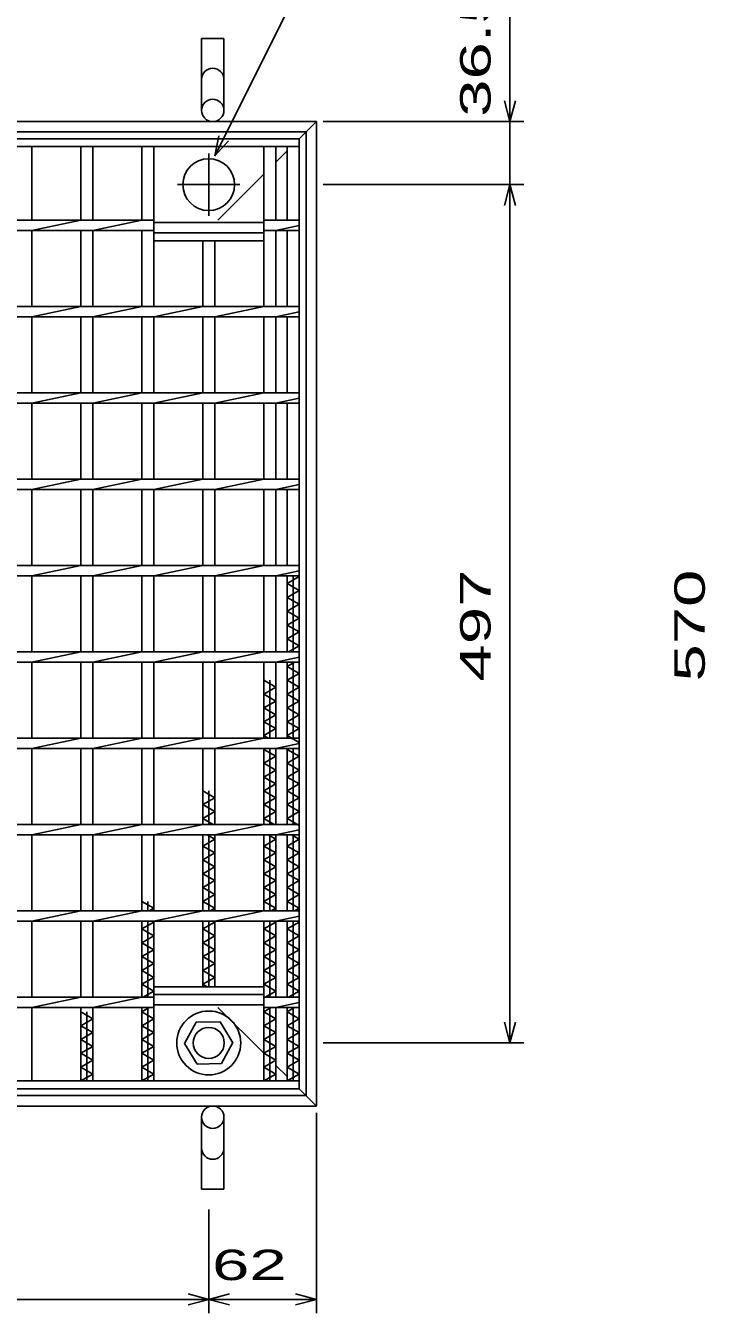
# Model space of a CAD drawing. Units: millimetres, scale not verified. Extents: x -1456 to 1385, y -1026 to 843.
# Drawn here: x -563 to -170, y -286 to 459 of the extents above; entities that cross this region are included whole.
import ezdxf
from ezdxf.enums import TextEntityAlignment as Align

# ---------------------------------------------------------------- set-up
doc = ezdxf.new("R2010")
doc.units = ezdxf.units.MM
doc.header["$LTSCALE"] = 8
doc.linetypes.add('CHAIN', pattern=[18.5, 12, -1.5, 3.5, -1.5])
doc.linetypes.add('DASHED', pattern=[7.5, 6, -1.5])
for name, color, linetype, lineweight in [('16', 3, 'Continuous', 25), ('19', 6, 'Continuous', 25), ('22', 4, 'Continuous', 25)]:
    doc.layers.add(name, color=color, linetype=linetype, lineweight=lineweight)
doc.styles.add('ベクトル', font='')
doc.styles.get('ベクトル').set_extended_font_data('ベクトル')

msp = doc.modelspace()

# ---------------------------------------------------------------- linework, layer by layer
at = {"layer": '16'}
for p, q in [((-955, 393.5), (-405, 393.5)), ((-405, 389), (-955, 389)), ((-566.7, 389), (-559.7, 389)), ((-559.7, 346.5), (-559.7, 389)), ((-531.4, 346.5), (-531.4, 389)), ((-531.4, 389), (-524.4, 389)), ((-524.4, 346.5), (-524.4, 389)), ((-496.1, 346.5), (-496.1, 389)), ((-496.1, 389), (-489.1, 389)), ((-489.1, 346.5), (-489.1, 389)), ((-460.8, 389), (-453.8, 389)), ((-425.5, 346.5), (-425.5, 389)), ((-425.5, 389), (-418.5, 389)), ((-418.5, 346.5), (-418.5, 389)), ((-412, 346.5), (-412, 389)), ((-412, 389), (-405, 389)), ((-405, 393.5), (-405, 389)), ((-405, -152), (-405, 389)), ((-849.1, 346.5), (-489.1, 346.5)), ((-559.7, 340.5), (-531.4, 346.5)), ((-524.4, 340.5), (-496.1, 346.5)), ((-489.1, 346.5), (-489.1, 340.5)), ((-489.1, 345), (-425.5, 345)), ((-425.5, 346.5), (-405, 346.5)), ((-425.5, 346.5), (-425.5, 340.5)), ((-418.5, 340.5), (-405, 343.362)), ((-405, 340.5), (-405, 346.5)), ((-849.1, 340.5), (-489.1, 340.5)), ((-559.7, 296.5), (-559.7, 340.5)), ((-531.4, 296.5), (-531.4, 340.5)), ((-524.4, 296.5), (-524.4, 340.5)), ((-496.1, 296.5), (-496.1, 340.5)), ((-489.1, 296.5), (-489.1, 340.5)), ((-489.1, 339), (-425.5, 339)), ((-489.1, 334.5), (-489.1, 339)), ((-425.5, 340.5), (-405, 340.5)), ((-425.5, 296.5), (-425.5, 340.5)), ((-425.5, 334.5), (-425.5, 339)), ((-418.5, 296.5), (-418.5, 340.5)), ((-412, 296.5), (-412, 340.5)), ((-489.1, 334.5), (-425.5, 334.5)), ((-460.8, 296.5), (-460.8, 334.5)), ((-453.8, 296.5), (-453.8, 334.5)), ((-955, 296.5), (-405, 296.5)), ((-559.7, 290.5), (-531.4, 296.5)), ((-524.4, 290.5), (-496.1, 296.5)), ((-489.1, 290.5), (-460.8, 296.5)), ((-453.8, 290.5), (-425.5, 296.5)), ((-418.5, 290.5), (-405, 293.362)), ((-405, 290.5), (-405, 296.5)), ((-955, 290.5), (-405, 290.5)), ((-559.7, 246.5), (-559.7, 290.5)), ((-531.4, 246.5), (-531.4, 290.5)), ((-524.4, 246.5), (-524.4, 290.5)), ((-496.1, 246.5), (-496.1, 290.5)), ((-489.1, 246.5), (-489.1, 290.5)), ((-460.8, 246.5), (-460.8, 290.5)), ((-453.8, 246.5), (-453.8, 290.5)), ((-425.5, 246.5), (-425.5, 290.5)), ((-418.5, 246.5), (-418.5, 290.5)), ((-412, 246.5), (-412, 290.5)), ((-955, 246.5), (-405, 246.5)), ((-559.7, 240.5), (-531.4, 246.5)), ((-524.4, 240.5), (-496.1, 246.5)), ((-489.1, 240.5), (-460.8, 246.5)), ((-453.8, 240.5), (-425.5, 246.5)), ((-405, 240.5), (-405, 246.5)), ((-955, 240.5), (-405, 240.5)), ((-559.7, 196.5), (-559.7, 240.5)), ((-531.4, 196.5), (-531.4, 240.5)), ((-524.4, 196.5), (-524.4, 240.5)), ((-496.1, 196.5), (-496.1, 240.5)), ((-489.1, 196.5), (-489.1, 240.5)), ((-460.8, 196.5), (-460.8, 240.5)), ((-453.8, 196.5), (-453.8, 240.5)), ((-425.5, 196.5), (-425.5, 240.5)), ((-418.5, 240.5), (-405, 243.362)), ((-418.5, 196.5), (-418.5, 240.5)), ((-412, 196.5), (-412, 240.5)), ((-955, 196.5), (-405, 196.5)), ((-559.7, 190.5), (-531.4, 196.5)), ((-524.4, 190.5), (-496.1, 196.5)), ((-489.1, 190.5), (-460.8, 196.5)), ((-453.8, 190.5), (-425.5, 196.5)), ((-405, 190.5), (-405, 196.5)), ((-955, 190.5), (-405, 190.5)), ((-559.7, 146.5), (-559.7, 190.5)), ((-531.4, 146.5), (-531.4, 190.5)), ((-524.4, 146.5), (-524.4, 190.5)), ((-496.1, 146.5), (-496.1, 190.5)), ((-489.1, 146.5), (-489.1, 190.5)), ((-460.8, 146.5), (-460.8, 190.5)), ((-453.8, 146.5), (-453.8, 190.5)), ((-425.5, 146.5), (-425.5, 190.5)), ((-418.5, 190.5), (-405, 193.362)), ((-418.5, 146.5), (-418.5, 190.5)), ((-412, 146.5), (-412, 190.5)), ((-955, 146.5), (-405, 146.5)), ((-559.7, 140.5), (-531.4, 146.5)), ((-524.4, 140.5), (-496.1, 146.5)), ((-489.1, 140.5), (-460.8, 146.5)), ((-453.8, 140.5), (-425.5, 146.5)), ((-418.5, 140.5), (-405, 143.362)), ((-405, 140.5), (-405, 146.5)), ((-955, 140.5), (-405, 140.5)), ((-559.7, 96.5), (-559.7, 140.5)), ((-531.4, 96.5), (-531.4, 140.5)), ((-524.4, 96.5), (-524.4, 140.5)), ((-496.1, 96.5), (-496.1, 140.5)), ((-489.1, 96.5), (-489.1, 140.5)), ((-460.8, 96.5), (-460.8, 140.5)), ((-453.8, 96.5), (-453.8, 140.5)), ((-425.5, 96.5), (-425.5, 140.5)), ((-418.5, 96.5), (-418.5, 140.5)), ((-412, 96.5), (-412, 140.5)), ((-412, 136), (-405, 140)), ((-405, 132), (-412, 136)), ((-408.5, 96.5), (-408.5, 140.5)), ((-405, 140), (-405.875, 140.5)), ((-412, 128), (-405, 132)), ((-405, 124), (-412, 128)), ((-412, 120), (-405, 124)), ((-405, 116), (-412, 120)), ((-412, 112), (-405, 116)), ((-405, 108), (-412, 112)), ((-412, 104), (-405, 108)), ((-405, 100), (-412, 104)), ((-411.125, 96.5), (-405, 100)), ((-955, 96.5), (-405, 96.5)), ((-955, 90.5), (-405, 90.5)), ((-559.7, 90.5), (-531.4, 96.5)), ((-559.7, 46.5), (-559.7, 90.5)), ((-531.4, 46.5), (-531.4, 90.5)), ((-524.4, 90.5), (-496.1, 96.5)), ((-524.4, 46.5), (-524.4, 90.5)), ((-496.1, 46.5), (-496.1, 90.5)), ((-489.1, 90.5), (-460.8, 96.5)), ((-489.1, 46.5), (-489.1, 90.5)), ((-460.8, 46.5), (-460.8, 90.5)), ((-453.8, 90.5), (-425.5, 96.5)), ((-453.8, 46.5), (-453.8, 90.5)), ((-425.5, 46.5), (-425.5, 90.5)), ((-418.5, 90.5), (-405, 93.362)), ((-418.5, 46.5), (-418.5, 90.5)), ((-412, 46.5), (-412, 90.5)), ((-412, 88), (-407.625, 90.5)), ((-408.5, 46.5), (-408.5, 90.5)), ((-405, 90.5), (-405, 96.5)), ((-405, 84), (-412, 88)), ((-412, 80), (-405, 84)), ((-418.5, 76), (-425.5, 80)), ((-425.5, 72), (-418.5, 76)), ((-422, 46.5), (-422, 80)), ((-405, 76), (-412, 80)), ((-412, 72), (-405, 76)), ((-418.5, 68), (-425.5, 72)), ((-425.5, 64), (-418.5, 68)), ((-405, 68), (-412, 72)), ((-412, 64), (-405, 68)), ((-418.5, 60), (-425.5, 64)), ((-425.5, 56), (-418.5, 60)), ((-405, 60), (-412, 64)), ((-412, 56), (-405, 60)), ((-418.5, 52), (-425.5, 56)), ((-405, 52), (-412, 56)), ((-955, 46.5), (-405, 46.5)), ((-559.7, 40.5), (-531.4, 46.5)), ((-524.4, 40.5), (-496.1, 46.5)), ((-489.1, 40.5), (-460.8, 46.5)), ((-453.8, 40.5), (-425.5, 46.5)), ((-425.5, 48), (-418.5, 52)), ((-422.875, 46.5), (-425.5, 48)), ((-412, 48), (-405, 52)), ((-405, 44), (-412, 48)), ((-405, 40.5), (-405, 46.5)), ((-955, 40.5), (-405, 40.5)), ((-559.7, -3.5), (-559.7, 40.5)), ((-531.4, -3.5), (-531.4, 40.5)), ((-524.4, -3.5), (-524.4, 40.5)), ((-496.1, -3.5), (-496.1, 40.5)), ((-489.1, -3.5), (-489.1, 40.5)), ((-460.8, -3.5), (-460.8, 40.5)), ((-453.8, -3.5), (-453.8, 40.5)), ((-425.5, -3.5), (-425.5, 40.5)), ((-425.5, 40), (-424.625, 40.5)), ((-418.5, 36), (-425.5, 40)), ((-422, -3.5), (-422, 40.5)), ((-418.5, 40.5), (-405, 43.362)), ((-418.5, -3.5), (-418.5, 40.5)), ((-412, -3.5), (-412, 40.5)), ((-412, 40), (-411.125, 40.5)), ((-405, 36), (-412, 40)), ((-408.5, -3.5), (-408.5, 40.5)), ((-425.5, 32), (-418.5, 36)), ((-418.5, 28), (-425.5, 32)), ((-412, 32), (-405, 36)), ((-405, 28), (-412, 32)), ((-425.5, 24), (-418.5, 28)), ((-418.5, 20), (-425.5, 24)), ((-412, 24), (-405, 28)), ((-405, 20), (-412, 24)), ((-453.8, 12), (-460.8, 16)), ((-457.3, -3.5), (-457.3, 16)), ((-425.5, 16), (-418.5, 20)), ((-418.5, 12), (-425.5, 16)), ((-412, 16), (-405, 20)), ((-405, 12), (-412, 16)), ((-460.8, 8), (-453.8, 12)), ((-453.8, 4), (-460.8, 8)), ((-425.5, 8), (-418.5, 12)), ((-418.5, 4), (-425.5, 8)), ((-412, 8), (-405, 12)), ((-405, 4), (-412, 8)), ((-460.8, 0), (-453.8, 4)), ((-454.675, -3.5), (-460.8, 0)), ((-425.5, 0), (-418.5, 4)), ((-419.375, -3.5), (-425.5, 0)), ((-412, 0), (-405, 4)), ((-405, -4), (-412, 0)), ((-955, -3.5), (-405, -3.5)), ((-559.7, -9.5), (-531.4, -3.5)), ((-524.4, -9.5), (-496.1, -3.5)), ((-489.1, -9.5), (-460.8, -3.5)), ((-453.8, -9.5), (-425.5, -3.5)), ((-418.5, -9.5), (-405, -6.638)), ((-405, -9.5), (-405, -3.5)), ((-955, -9.5), (-405, -9.5)), ((-559.7, -53.5), (-559.7, -9.5)), ((-531.4, -53.5), (-531.4, -9.5)), ((-524.4, -53.5), (-524.4, -9.5)), ((-496.1, -53.5), (-496.1, -9.5)), ((-489.1, -53.5), (-489.1, -9.5)), ((-460.8, -53.5), (-460.8, -9.5)), ((-460.8, -16), (-453.8, -12)), ((-453.8, -12), (-458.175, -9.5)), ((-457.3, -53.5), (-457.3, -9.5)), ((-453.8, -53.5), (-453.8, -9.5)), ((-425.5, -53.5), (-425.5, -9.5)), ((-425.5, -16), (-418.5, -12)), ((-418.5, -12), (-422.875, -9.5)), ((-422, -53.5), (-422, -9.5)), ((-418.5, -53.5), (-418.5, -9.5)), ((-412, -53.5), (-412, -9.5)), ((-412, -16), (-405, -12)), ((-405, -12), (-409.375, -9.5)), ((-408.5, -53.5), (-408.5, -9.5)), ((-453.8, -20), (-460.8, -16)), ((-460.8, -24), (-453.8, -20)), ((-418.5, -20), (-425.5, -16)), ((-425.5, -24), (-418.5, -20)), ((-405, -20), (-412, -16)), ((-412, -24), (-405, -20)), ((-453.8, -28), (-460.8, -24)), ((-460.8, -32), (-453.8, -28)), ((-418.5, -28), (-425.5, -24)), ((-425.5, -32), (-418.5, -28)), ((-405, -28), (-412, -24)), ((-412, -32), (-405, -28)), ((-453.8, -36), (-460.8, -32)), ((-460.8, -40), (-453.8, -36)), ((-418.5, -36), (-425.5, -32)), ((-425.5, -40), (-418.5, -36)), ((-405, -36), (-412, -32)), ((-412, -40), (-405, -36)), ((-453.8, -44), (-460.8, -40)), ((-460.8, -48), (-453.8, -44)), ((-418.5, -44), (-425.5, -40)), ((-425.5, -48), (-418.5, -44)), ((-405, -44), (-412, -40)), ((-412, -48), (-405, -44)), ((-489.1, -52), (-496.1, -48)), ((-492.6, -53.5), (-492.6, -48)), ((-491.725, -53.5), (-489.1, -52)), ((-453.8, -52), (-460.8, -48)), ((-456.425, -53.5), (-453.8, -52)), ((-418.5, -52), (-425.5, -48)), ((-421.125, -53.5), (-418.5, -52)), ((-405, -52), (-412, -48)), ((-407.625, -53.5), (-405, -52)), ((-955, -53.5), (-405, -53.5)), ((-955, -59.5), (-405, -59.5)), ((-559.7, -59.5), (-531.4, -53.5)), ((-559.7, -103.5), (-559.7, -59.5)), ((-531.4, -103.5), (-531.4, -59.5)), ((-524.4, -59.5), (-496.1, -53.5)), ((-524.4, -103.5), (-524.4, -59.5)), ((-496.1, -103.5), (-496.1, -59.5)), ((-492.6, -103.5), (-492.6, -59.5)), ((-489.1, -60), (-489.975, -59.5)), ((-489.1, -59.5), (-460.8, -53.5)), ((-489.1, -103.5), (-489.1, -59.5)), ((-460.8, -97.5), (-460.8, -59.5)), ((-457.3, -97.5), (-457.3, -59.5)), ((-453.8, -60), (-454.675, -59.5)), ((-453.8, -59.5), (-425.5, -53.5)), ((-453.8, -97.5), (-453.8, -59.5)), ((-425.5, -103.5), (-425.5, -59.5)), ((-422, -103.5), (-422, -59.5)), ((-418.5, -60), (-419.375, -59.5)), ((-418.5, -59.5), (-405, -56.638)), ((-418.5, -103.5), (-418.5, -59.5)), ((-412, -103.5), (-412, -59.5)), ((-408.5, -103.5), (-408.5, -59.5)), ((-405, -60), (-405.875, -59.5)), ((-405, -59.5), (-405, -53.5)), ((-496.1, -64), (-489.1, -60)), ((-489.1, -68), (-496.1, -64)), ((-460.8, -64), (-453.8, -60)), ((-453.8, -68), (-460.8, -64)), ((-425.5, -64), (-418.5, -60)), ((-418.5, -68), (-425.5, -64)), ((-412, -64), (-405, -60)), ((-405, -68), (-412, -64)), ((-496.1, -72), (-489.1, -68)), ((-489.1, -76), (-496.1, -72)), ((-460.8, -72), (-453.8, -68)), ((-453.8, -76), (-460.8, -72)), ((-425.5, -72), (-418.5, -68)), ((-418.5, -76), (-425.5, -72)), ((-412, -72), (-405, -68)), ((-405, -76), (-412, -72)), ((-496.1, -80), (-489.1, -76)), ((-489.1, -84), (-496.1, -80)), ((-460.8, -80), (-453.8, -76)), ((-453.8, -84), (-460.8, -80)), ((-425.5, -80), (-418.5, -76)), ((-418.5, -84), (-425.5, -80)), ((-412, -80), (-405, -76)), ((-405, -84), (-412, -80)), ((-496.1, -88), (-489.1, -84)), ((-489.1, -92), (-496.1, -88)), ((-460.8, -88), (-453.8, -84)), ((-453.8, -92), (-460.8, -88)), ((-425.5, -88), (-418.5, -84)), ((-418.5, -92), (-425.5, -88)), ((-412, -88), (-405, -84)), ((-405, -92), (-412, -88)), ((-496.1, -96), (-489.1, -92)), ((-489.1, -100), (-496.1, -96)), ((-460.8, -96), (-453.8, -92)), ((-458.175, -97.5), (-460.8, -96)), ((-425.5, -96), (-418.5, -92)), ((-418.5, -100), (-425.5, -96)), ((-412, -96), (-405, -92)), ((-405, -100), (-412, -96)), ((-849.1, -103.5), (-489.1, -103.5)), ((-559.7, -109.5), (-531.4, -103.5)), ((-524.4, -109.5), (-496.1, -103.5)), ((-495.225, -103.5), (-489.1, -100)), ((-489.1, -97.5), (-425.5, -97.5)), ((-489.1, -102), (-489.1, -97.5)), ((-489.1, -102), (-425.5, -102)), ((-489.1, -103.5), (-489.1, -109.5)), ((-425.5, -102), (-425.5, -97.5)), ((-425.5, -103.5), (-405, -103.5)), ((-425.5, -103.5), (-425.5, -109.5)), ((-424.625, -103.5), (-418.5, -100)), ((-411.125, -103.5), (-405, -100)), ((-405, -109.5), (-405, -103.5)), ((-849.1, -109.5), (-489.1, -109.5)), ((-559.7, -152), (-559.7, -109.5)), ((-531.4, -152), (-531.4, -109.5)), ((-524.4, -152), (-524.4, -109.5)), ((-496.1, -152), (-496.1, -109.5)), ((-496.1, -112), (-491.725, -109.5)), ((-492.6, -152), (-492.6, -109.5)), ((-489.1, -108), (-425.5, -108)), ((-489.1, -152), (-489.1, -109.5)), ((-425.5, -109.5), (-405, -109.5)), ((-425.5, -152), (-425.5, -109.5)), ((-425.5, -112), (-421.125, -109.5)), ((-422, -152), (-422, -109.5)), ((-418.5, -109.5), (-405, -106.638)), ((-418.5, -152), (-418.5, -109.5)), ((-412, -152), (-412, -109.5)), ((-412, -112), (-407.625, -109.5)), ((-408.5, -152), (-408.5, -109.5)), ((-524.4, -116), (-531.4, -112)), ((-531.4, -120), (-524.4, -116)), ((-527.9, -152), (-527.9, -112)), ((-489.1, -116), (-496.1, -112)), ((-496.1, -120), (-489.1, -116)), ((-471.296, -130.342), (-464.594, -118.05)), ((-450.598, -117.708), (-464.594, -118.05)), ((-443.3, -130), (-450.598, -117.708)), ((-418.5, -116), (-425.5, -112)), ((-425.5, -120), (-418.5, -116)), ((-405, -116), (-412, -112)), ((-412, -120), (-405, -116)), ((-524.4, -124), (-531.4, -120)), ((-531.4, -128), (-524.4, -124)), ((-489.1, -124), (-496.1, -120)), ((-496.1, -128), (-489.1, -124)), ((-418.5, -124), (-425.5, -120)), ((-425.5, -128), (-418.5, -124)), ((-405, -124), (-412, -120)), ((-412, -128), (-405, -124)), ((-524.4, -132), (-531.4, -128)), ((-531.4, -136), (-524.4, -132)), ((-489.1, -132), (-496.1, -128)), ((-496.1, -136), (-489.1, -132)), ((-471.296, -130.342), (-464.002, -142.292)), ((-450.006, -141.95), (-443.304, -129.658)), ((-418.5, -132), (-425.5, -128)), ((-425.5, -136), (-418.5, -132)), ((-405, -132), (-412, -128)), ((-412, -136), (-405, -132)), ((-524.4, -140), (-531.4, -136)), ((-531.4, -144), (-524.4, -140)), ((-489.1, -140), (-496.1, -136)), ((-496.1, -144), (-489.1, -140)), ((-418.5, -140), (-425.5, -136)), ((-425.5, -144), (-418.5, -140)), ((-405, -140), (-412, -136)), ((-412, -144), (-405, -140)), ((-524.4, -148), (-531.4, -144)), ((-531.4, -152), (-524.4, -148)), ((-489.1, -148), (-496.1, -144)), ((-496.1, -152), (-489.1, -148)), ((-464.002, -142.292), (-450.006, -141.95)), ((-418.5, -148), (-425.5, -144)), ((-425.5, -152), (-418.5, -148)), ((-405, -148), (-412, -144)), ((-412, -152), (-405, -148)), ((-955, -152), (-405, -152)), ((-405, -156.5), (-955, -156.5)), ((-566.7, -152), (-559.7, -152)), ((-531.4, -152), (-524.4, -152)), ((-496.1, -152), (-489.1, -152)), ((-460.8, -152), (-453.8, -152)), ((-425.5, -152), (-418.5, -152)), ((-412, -152), (-405, -152)), ((-405, -152), (-405, -156.5))]:
    msp.add_line(p, q, dxfattribs=at)
at = {"layer": '16', "linetype": 'CHAIN'}
for p, q in [((-457.3, 349), (-457.3, 385)), ((-475.3, 367), (-439.3, 367))]:
    msp.add_line(p, q, dxfattribs=at)
at = {"layer": '16'}
for radius in [18.5, 9]:
    msp.add_circle((-457.3, -130), radius, dxfattribs=at)
for start, end in [(90, 270), (270, 90)]:
    msp.add_arc((-457.3, 367), 15, start, end, dxfattribs=at)
at = {"layer": '19'}
for p, q in [((-461.5, 410), (-461.5, 451.62)), ((-461.5, 451.62), (-448.5, 451.62)), ((-448.5, 451.62), (-448.5, 410)), ((-965, 403.5), (-395, 403.5)), ((-395, -166.5), (-395, 403.5)), ((-959, 397.5), (-401, 397.5)), ((-401, -160.5), (-401, 397.5)), ((-959, -160.5), (-401, -160.5)), ((-965, -166.5), (-395, -166.5)), ((-461.5, -173), (-461.5, -214.62)), ((-448.5, -214.62), (-448.5, -173)), ((-461.5, -214.62), (-448.5, -214.62))]:
    msp.add_line(p, q, dxfattribs=at)
at = {"layer": '19', "linetype": 'DASHED'}
for p, q in [((-405, 393.5), (-395, 403.5)), ((-418.5, 380), (-412, 386.5)), ((-452, 346.5), (-425.5, 373)), ((-425.5, -136), (-452, -109.5)), ((-412, -149.5), (-418.5, -143)), ((-395, -166.5), (-405, -156.5))]:
    msp.add_line(p, q, dxfattribs=at)
at = {"layer": '19'}
for centre in [(-455, 410), (-455, -173)]:
    msp.add_circle(centre, 6.5, dxfattribs=at)
for centre, start, end in [((-455, 427.84), 0, 180), ((-455, -190.84), 180, 0)]:
    msp.add_arc(centre, 6.5, start, end, dxfattribs=at)
at = {"layer": '22'}
for p, q in [((-453.8, 383.6), (-389.8, 511.6)), ((-283, 403.5), (-283, 499.5)), ((-283, 403.5), (-286.2, 415.5)), ((-283, 403.5), (-279.8, 415.5)), ((-391, 403.5), (-275, 403.5)), ((-283, 367), (-283, 403.5)), ((-453.8, 383.6), (-451.4, 395.28)), ((-453.8, 383.6), (-445.8, 392.4)), ((-391, 367), (-275, 367)), ((-286.2, 355), (-283, 367)), ((-279.8, 355), (-283, 367)), ((-283, -130), (-283, 367)), ((-283, -130), (-286.2, -118)), ((-283, -130), (-279.8, -118)), ((-391, -130), (-275, -130)), ((-395, -286.5), (-395, -170.5)), ((-457.3, -286.5), (-457.3, -226.5)), ((-457.3, -278.5), (-469.3, -275.3)), ((-457.3, -278.5), (-445.3, -275.3)), ((-395, -278.5), (-407, -275.3)), ((-880.9, -278.5), (-457.3, -278.5)), ((-469.3, -281.7), (-457.3, -278.5)), ((-445.3, -281.7), (-457.3, -278.5)), ((-457.3, -278.5), (-395, -278.5)), ((-407, -281.7), (-395, -278.5))]:
    msp.add_line(p, q, dxfattribs=at)

# ---------------------------------------------------------------- texts
at = {"layer": '22', "color": 2, "style": 'ベクトル', "width": 1.65}
for s, p in [(' 36.5 ', (-303, 395.5)), (' 497 ', (-303, 68.5)), (' 570 ', (-179, 68.5))]:
    msp.add_text(s, height=17.6, rotation=90, dxfattribs=at).set_placement(p, align=Align.MIDDLE_LEFT)
msp.add_text(' 62 ', height=17.6, dxfattribs=at).set_placement((-466.15, -258.5), align=Align.MIDDLE_LEFT)

doc.saveas('drawing.dxf')
